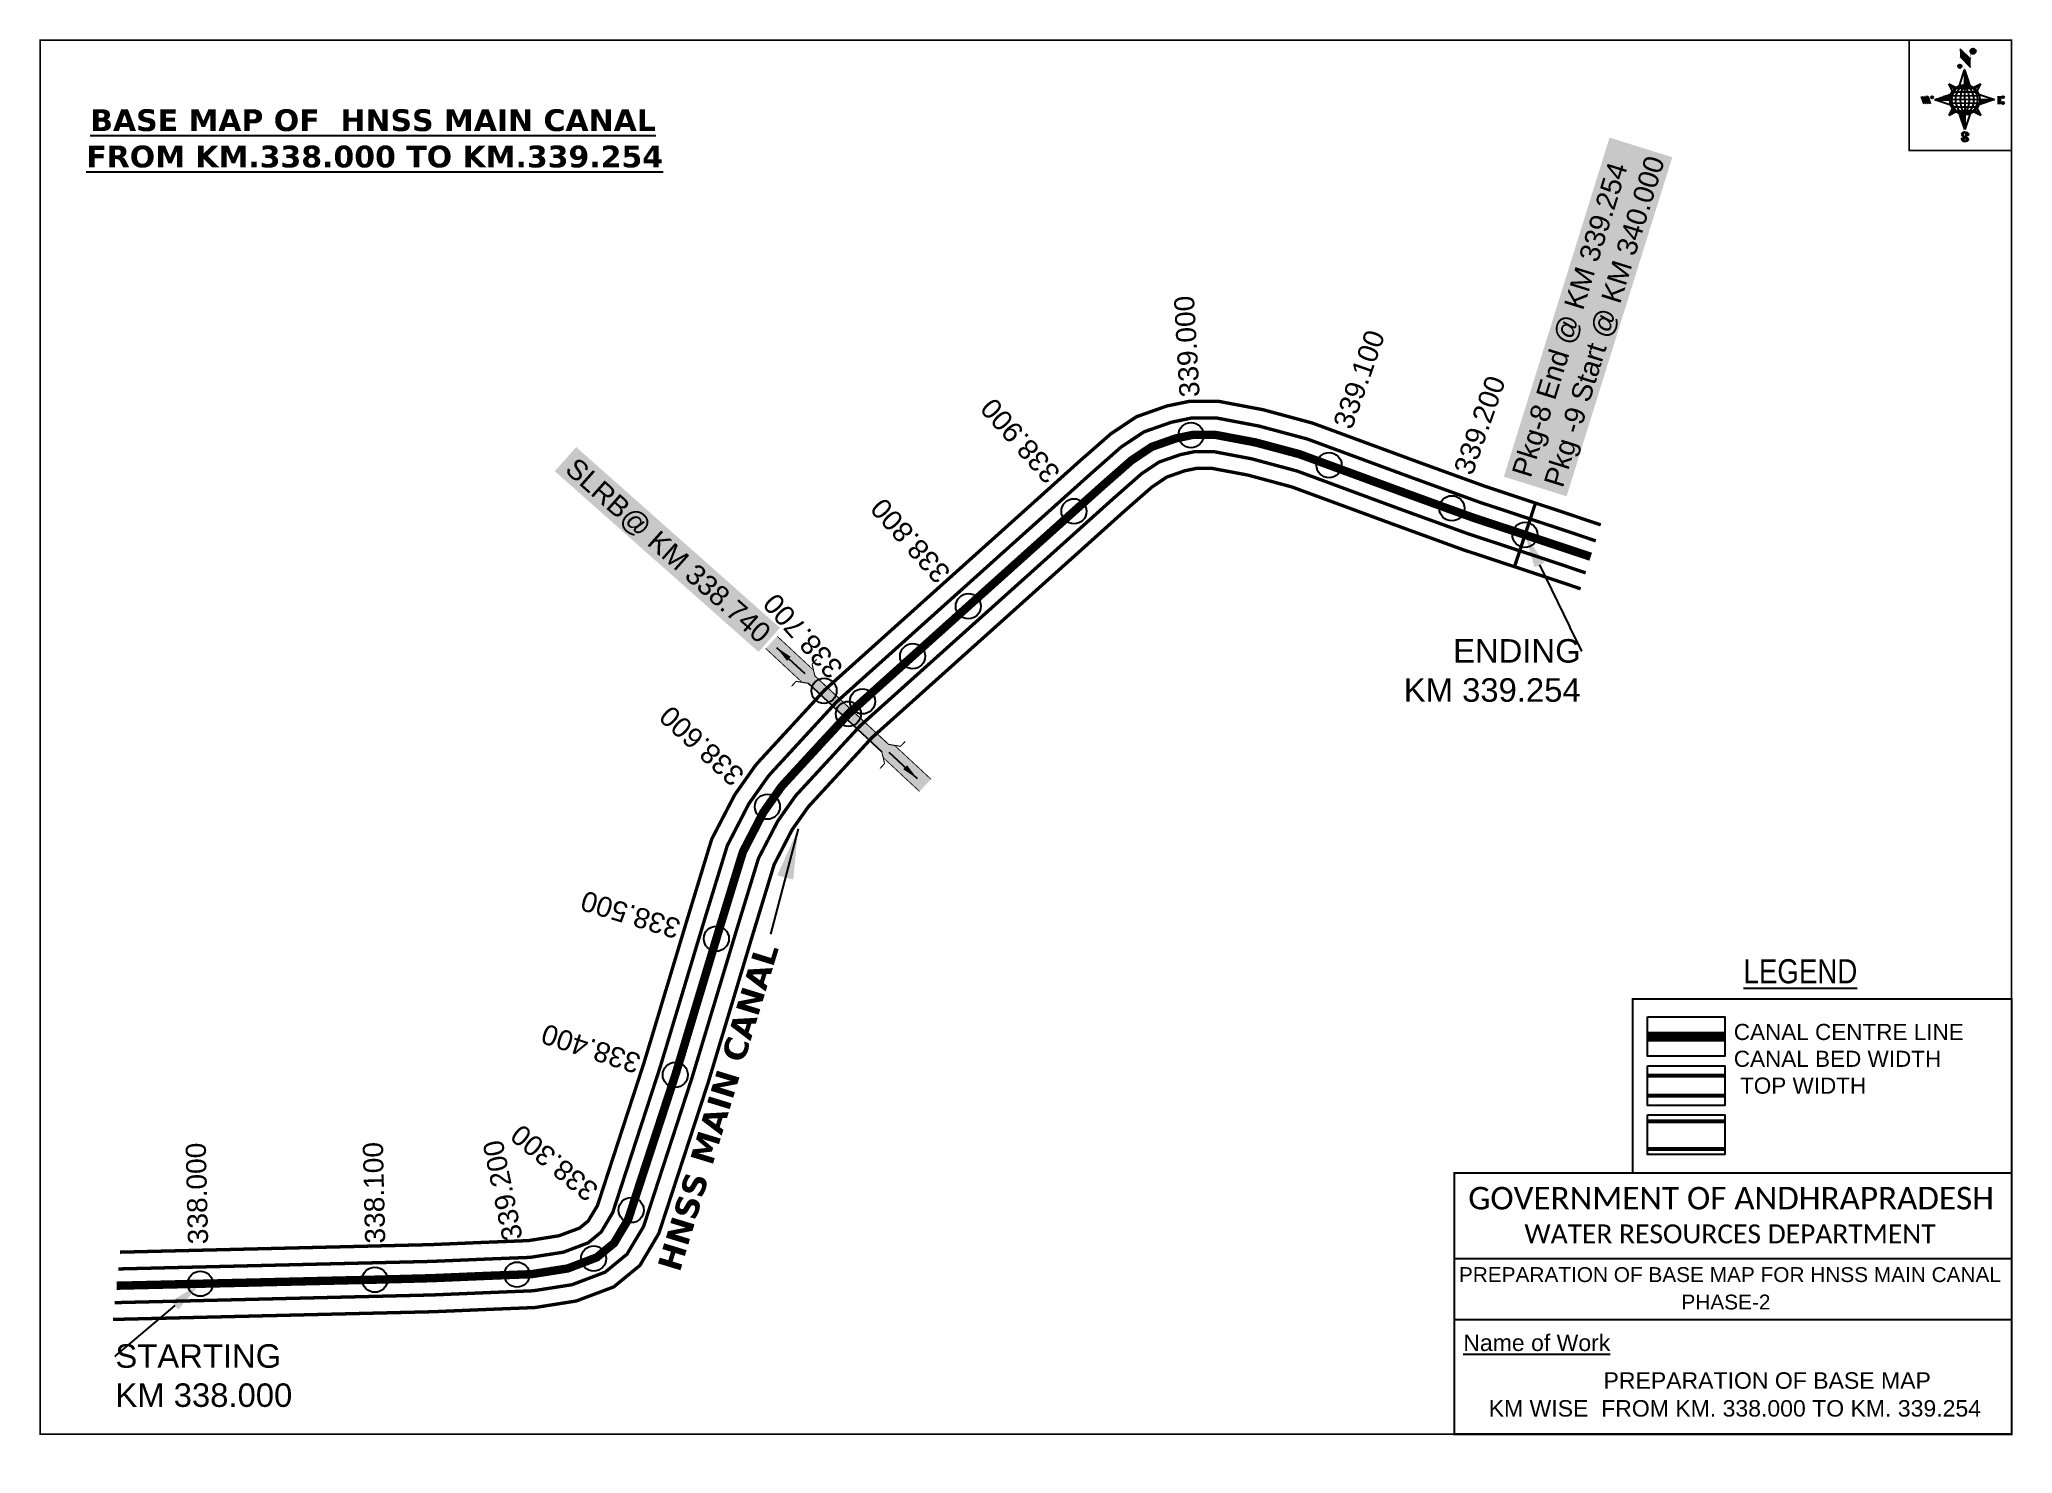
# Model space of a CAD drawing. Header units: inches. Extents: x 800569 to 801746, y 1567664 to 1568507.
import ezdxf
from ezdxf import colors
from ezdxf.entities.mleader import LeaderData, LeaderLine
from ezdxf.enums import TextEntityAlignment as Align
from ezdxf.math import Vec2, Vec3

# ---------------------------------------------------------------- set-up
doc = ezdxf.new("R2010")
doc.units = ezdxf.units.IN
doc.header["$LTSCALE"] = 15
doc.header["$MEASUREMENT"] = 0
doc.header["$PDMODE"] = 32
doc.header["$PDSIZE"] = 15
doc.linetypes.add('ACAD_ISO02W100', pattern=[15, 12, -3])
doc.linetypes.add('HIDDEN2', pattern=[0.1875, 0.125, -0.0625])
for name, color, linetype in [('AQUADUCT', 1, 'Continuous'), ('bord', 1, 'Continuous'), ('CANAL1', 7, 'Continuous'), ('CSMark', 72, 'Continuous'), ('DCBMS', 232, 'Continuous'), ('PAGE', 7, 'Continuous'), ('STRUCTURE', 5, 'Continuous'), ('TEXT', 6, 'Continuous')]:
    doc.layers.add(name, color=color, linetype=linetype)
doc.styles.add('ARIALN', font='ARIALN.TTF')
doc.styles.get("Standard").update_dxf_attribs({"font": 'arial.ttf'})
doc.dimstyles.get("Standard").update_dxf_attribs({"dimtxt": 20, "dimasz": 0.18, "dimexe": 0.18, "dimexo": 0.0625, "dimgap": 0.09, "dimtad": 0, "dimtih": 1, "dimtoh": 1, "dimdec": 4, "dimzin": 0, "dimdsep": 46, "dimtxsty": 'Standard', "dimcen": 0.09, "dimadec": 0, "dimazin": 0, "dimtfac": 1, "dimtdec": 4, "dimtofl": 0, "dimtmove": 0, "dimatfit": 3, "dimfxl": 1, "dimtolj": 1, "dimtzin": 0, "dimarcsym": 0})
pattern_1 = [(267.297113149, (-8720374.938, 50637915.138), (10.5367255337, -0.497431438), [])]
pattern_2 = [(357.297113149, (-8720374.938, 50637915.138), (0.497431438, 10.5367255337), [])]

# ---------------------------------------------------------------- blocks, each defined once
blk = doc.blocks.new('*X26')
at = {"color": 0, "linetype": 'Continuous'}
for p, q in [((6321.6, 240.5), (6322.3, 241.2)), ((6321.6, 240.3), (6322.3, 241)), ((6321.6, 240.1), (6322.3, 240.8)), ((6321.6, 239.9), (6322.4, 240.7)), ((6321.6, 239.8), (6322.4, 240.6)), ((6321.6, 239.6), (6322.5, 240.5)), ((6321.6, 239.4), (6322.5, 240.3)), ((6321.6, 239.2), (6322.6, 240.2)), ((6321.7, 239.1), (6322.6, 240.1)), ((6321.8, 240.8), (6322.4, 241.4)), ((6321.8, 239), (6322.7, 240)), ((6321.8, 239), (6322.8, 239.9)), ((6321.9, 238.9), (6322.9, 239.8)), ((6322, 238.8), (6323, 239.7)), ((6322.1, 241.3), (6322.4, 241.6)), ((6322.1, 238.7), (6323.1, 239.6)), ((6322.2, 238.6), (6323.1, 239.6)), ((6322.3, 238.5), (6323.2, 239.5)), ((6322.4, 238.5), (6323.3, 239.4)), ((6322.5, 238.4), (6323.4, 239.3)), ((6322.7, 238.4), (6323.6, 239.3)), ((6322.8, 238.3), (6323.7, 239.2)), ((6322.9, 238.3), (6323.8, 239.1)), ((6323.1, 238.2), (6323.9, 239.1)), ((6323.2, 238.2), (6324, 239)), ((6323.3, 238.2), (6324.2, 239)), ((6323.5, 238.1), (6324.3, 238.9)), ((6323.7, 238.1), (6324.4, 238.9)), ((6323.8, 238.1), (6324.6, 238.8)), ((6324.1, 238.2), (6324.7, 238.8)), ((6324.3, 238.3), (6324.9, 238.8)), ((6324.6, 238.3), (6325.1, 238.8)), ((6324.8, 238.4), (6325.2, 238.8)), ((6325.1, 238.5), (6325.4, 238.8)), ((6325.4, 238.6), (6325.6, 238.8))]:
    blk.add_line(p, q, dxfattribs=at)
blk = doc.blocks.new('*X25')
at = {"color": 0, "linetype": 'Continuous'}
for p, q in [((6324.4, 240.3), (6324.5, 240.4)), ((6324.6, 240.3), (6324.8, 240.5)), ((6324.7, 240.2), (6325, 240.5)), ((6324.8, 240.2), (6325.2, 240.6)), ((6325, 240.1), (6325.5, 240.6)), ((6325.1, 240.1), (6325.6, 240.6)), ((6325.2, 240), (6325.8, 240.6)), ((6325.3, 240), (6326, 240.6)), ((6325.4, 239.9), (6326.1, 240.6)), ((6325.5, 239.8), (6326.2, 240.5)), ((6325.6, 239.8), (6326.3, 240.5)), ((6325.7, 239.7), (6326.5, 240.4)), ((6325.9, 239.6), (6326.6, 240.3)), ((6326, 239.5), (6326.7, 240.3)), ((6326, 239.4), (6326.8, 240.2)), ((6326.1, 239.3), (6327, 240.2)), ((6326.2, 239.3), (6327.1, 240.1)), ((6326.3, 239.2), (6327.1, 240)), ((6326.4, 239.1), (6327.2, 239.9)), ((6326.5, 239), (6327.3, 239.8)), ((6326.5, 238.9), (6327.4, 239.7)), ((6326.6, 238.8), (6327.5, 239.6)), ((6326.7, 238.7), (6327.5, 239.5)), ((6326.8, 238.6), (6327.6, 239.4)), ((6326.8, 238.5), (6327.7, 239.3)), ((6326.8, 236.5), (6327.4, 237)), ((6326.9, 238.3), (6327.8, 239.2)), ((6326.9, 238.2), (6327.9, 239.1)), ((6326.9, 236.8), (6327.6, 237.4)), ((6327, 238.1), (6327.8, 239)), ((6327, 237.9), (6327.8, 238.8)), ((6327, 237.8), (6327.8, 238.6)), ((6327, 237.6), (6327.8, 238.4)), ((6327, 237.4), (6327.8, 238.2)), ((6327, 237.3), (6327.8, 238)), ((6327, 237.1), (6327.8, 237.9))]:
    blk.add_line(p, q, dxfattribs=at)
blk = doc.blocks.new('H')
at = {"layer": 'bord', "extrusion": (0.000427885, 0.004792, 0.999988)}
h = blk.add_hatch(dxfattribs=at)
h.set_pattern_fill('LINE', color=8, scale=84.387686, angle=-2.7029, style=0)
h.set_pattern_definition(pattern_2)
h.paths.add_polyline_path([(-492, 786, -0.090992), (-448, 775), (-486, 912)])
h = blk.add_hatch(dxfattribs=at)
h.set_pattern_fill('LINE', color=8, scale=84.387686, angle=-92.7029, style=0)
h.set_pattern_definition(pattern_1)
h.paths.add_polyline_path([(-625, 665, -0.090992), (-615, 710), (-751, 671)])
h = blk.add_hatch(dxfattribs=at)
h.set_pattern_fill('LINE', color=8, scale=84.387686, angle=-2.7029, style=0)
h.set_pattern_definition(pattern_2)
h.paths.add_polyline_path([(-504, 533, -0.090992), (-549, 543), (-510, 406)])
h = blk.add_hatch(dxfattribs=at)
h.set_pattern_fill('LINE', color=8, scale=84.387686, angle=-92.7029, style=0)
h.set_pattern_definition(pattern_1)
h.paths.add_polyline_path([(-246, 647), (-372, 653, -0.090992), (-382, 609)])
for p, q in [((-519, 1020, -1217), (-435, 927, -1216)), ((-516, 1087, -1217), (-432, 994, -1217)), ((-538, 774, -1216), (-487, 906, -1216)), ((-487, 906, -1216), (-493, 780, -1216)), ((-487, 906, -1216), (-448, 769, -1216)), ((-865, 701, -1215), (-847, 638, -1215)), ((-847, 700, -1215), (-829, 637, -1215)), ((-829, 699, -1215), (-811, 636, -1215)), ((-829, 699, -1215), (-811, 698, -1215)), ((-811, 698, -1215), (-794, 635, -1215)), ((-752, 665, -1215), (-615, 704, -1215)), ((-627, 794, -1216), (-567, 760, -1216)), ((-627, 794, -1216), (-584, 747, -1215)), ((-599, 731, -1215), (-627, 794, -1216)), ((-421, 753, -1216), (-359, 781, -1216)), ((-359, 781, -1216), (-405, 739, -1216)), ((-359, 781, -1216), (-392, 721, -1215)), ((-379, 693, -1215), (-246, 641, -1215)), ((-213, 669, -1215), (-217, 601, -1215)), ((-752, 665, -1215), (-625, 659, -1215)), ((-619, 614, -1215), (-752, 665, -1215)), ((-639, 526, -1214), (-606, 585, -1215)), ((-639, 526, -1214), (-593, 568, -1215)), ((-577, 553, -1215), (-639, 526, -1214)), ((-511, 400, -1214), (-549, 537, -1214)), ((-460, 533, -1215), (-511, 400, -1214)), ((-505, 527, -1214), (-511, 400, -1214)), ((-371, 513, -1214), (-431, 546, -1215)), ((-371, 513, -1214), (-414, 560, -1215)), ((-399, 576, -1215), (-371, 513, -1214)), ((-246, 641, -1215), (-383, 603, -1215)), ((-373, 647, -1215), (-246, 641, -1215)), ((-197, 600, -1215), (-194, 668, -1215))]:
    blk.add_line(p, q, dxfattribs=at)
at = {"layer": 'bord', "color": 8, "linetype": 'ByBlock', "extrusion": (0.000427885, 0.004792, 0.999988)}
for p, q in [((-375, 679, -1215), (-620, 691, -1215)), ((-386, 711, -1215), (-605, 722, -1215)), ((-411, 744, -1216), (-578, 752, -1216)), ((-493, 780, -1216), (-505, 527, -1214)), ((-373, 647, -1215), (-625, 659, -1215)), ((-378, 616, -1215), (-623, 628, -1215)), ((-392, 585, -1215), (-611, 595, -1215)), ((-420, 555, -1215), (-587, 562, -1215))]:
    blk.add_line(p, q, dxfattribs=at)
at = {"layer": 'bord', "extrusion": (0.000427885, 0.004792, 0.999988), "elevation": -1212}
for points, const_width in [([(-522, 960), (-516, 1093)], 1.61), ([(-434, 933), (-428, 1066)], 1.61), ([(-870, 707), (-846, 706)], 0.642), ([(-829, 643), (-821, 678)], 0.642), ([(-793, 641), (-782, 694)], 0.642), ([(-223, 676), (-174, 673)], 0.706), ([(-829, 643), (-855, 644)], 0.642), ([(-811, 642), (-784, 641)], 0.642), ([(-177, 605), (-226, 607)], 0.706), ([(-195, 645), (-185, 644)], 0.706)]:
    blk.add_lwpolyline(points, dxfattribs=dict(at, const_width=const_width))
for points, const_width in [([(-414, 1073, 1), (-398, 1058, 1)], 22.3), ([(-530, 950, 1), (-520, 939, 1)], 14.8), ([(-776, 697, 1), (-769, 690, 1)], 8.9), ([(-180, 618, 1), (-173, 611, 1)], 9.79), ([(-178, 667, 1), (-171, 660, 1)], 9.79), ([(-490, 362, 1), (-498, 369, 1)], 11.1), ([(-525, 322, 1), (-533, 329, 1)], 11.1)]:
    blk.add_lwpolyline(points, format="xyb", close=True, dxfattribs=dict(at, const_width=const_width))
for points in [[(-537, 317), (-531, 310), (-520, 307), (-505, 307), (-494, 310), (-486, 318), (-487, 326), (-491, 333), (-494, 336), (-503, 341), (-522, 347), (-530, 352), (-534, 355), (-537, 363), (-537, 373), (-530, 381), (-520, 384), (-504, 384), (-493, 380), (-487, 373)], [(-522, 348), (-526, 354), (-528, 361), (-528, 371), (-526, 375), (-521, 381), (-515, 384)], [(-505, 307), (-499, 312), (-497, 319), (-497, 327), (-501, 335), (-509, 343)]]:
    blk.add_lwpolyline(points, dxfattribs=at)
at = {"layer": 'bord', "extrusion": (0.000427885, 0.004792, 0.999988)}
for centre, radius in [((-406, 1065, -1212), 22.3), ((-525, 944, -1212), 14.8), ((-773, 694, -1212), 8.9), ((-498, 659, -1212), 127), ((-177, 615, -1212), 9.79), ((-174, 663, -1212), 9.79), ((-494, 365, -1212), 11.1), ((-529, 325, -1212), 11.1)]:
    blk.add_circle(centre, radius, dxfattribs=at)
at = {"layer": 'bord', "color": 8, "linetype": 'ByBlock', "extrusion": (0.000427885, 0.004792, 0.999988)}
for centre, radius, start, end in [((-482, 658, -1212), 128, 94.9254, 259.6691), ((-437, 656, -1212), 141, 113.2864, 241.308), ((-316, 651, -1212), 222, 142.5892, 212.0053), ((-560, 662, -1212), 141, 293.2864, 61.308), ((-681, 668, -1212), 222, 322.5892, 32.0053), ((-515, 660, -1212), 128, 274.9254, 79.6691)]:
    blk.add_arc(centre, radius, start, end, dxfattribs=at)
at = {"layer": 'bord', "extrusion": (0.000427885, 0.004792, 0.999988)}
for points in [[(-516, 1093, -1212), (-431, 1000, -1212), (-519, 1026, -1212), (-434, 933, -1212)], [(-864, 707, -1212), (-846, 706, -1212), (-846, 644, -1212), (-829, 643, -1212)], [(-829, 705, -1212), (-811, 704, -1212), (-811, 642, -1212), (-793, 641, -1212)], [(-193, 674, -1212), (-197, 606, -1212), (-213, 675, -1212), (-216, 607, -1212)]]:
    blk.add_solid(points, dxfattribs=at)
at = {"layer": 'bord', "extrusion": (0.000427885, 0.004792, 0.999988), "xscale": 7.977342409717546, "yscale": 7.977342408231451, "zscale": 7.977342408476333, "rotation": 138.0840426661453}
for name, p in [('*X25', (38301, -31929, -1212)), ('*X26', (38314, -31951, -1212))]:
    blk.add_blockref(name, p, dxfattribs=at)
blk = doc.blocks.new('SLB')
at = {"layer": 'STRUCTURE'}
h = blk.add_hatch(dxfattribs=at)
h.set_pattern_fill('DOTS', color=6, scale=20, angle=320.3722, style=0)
h.set_pattern_definition([(320.372247934, (-159.4327, -72.9564), (1.2786241598, 0.5641323054), [0, -1.25])])
h.paths.add_polyline_path([(769699.5, 1706871.1), (769699.5, 1706861.1), (769729.1, 1706861.1), (769732.1, 1706863.1), (769792.1, 1706863.1), (769795.1, 1706861.1), (769824.7, 1706861.1), (769824.7, 1706871.1), (769795.1, 1706871.1), (769792.1, 1706869.1), (769732.1, 1706869.1), (769729.1, 1706871.1)])
at = {"layer": 'STRUCTURE', "color": 6, "linetype": 'ACAD_ISO02W100', "ltscale": 0.5, "const_width": 0.5}
for points in [[(769699.5, 1706871.1), (769729.1, 1706871.1)], [(769795.1, 1706871.1), (769824.7, 1706871.1)], [(769699.5, 1706861.1), (769729.1, 1706861.1)], [(769795.1, 1706861.1), (769824.7, 1706861.1)]]:
    blk.add_lwpolyline(points, dxfattribs=at)
at = {"layer": 'STRUCTURE', "color": 6, "const_width": 0.628}
for points in [[(769726.1, 1706877.1), (769726.1, 1706873.1), (769732.1, 1706869.1), (769792.1, 1706869.1), (769798.1, 1706873.1), (769798.1, 1706877.1)], [(769726.1, 1706855.1), (769726.1, 1706859.1), (769732.1, 1706863.1), (769792.1, 1706863.1), (769798.1, 1706859.1), (769798.1, 1706855.1)]]:
    blk.add_lwpolyline(points, dxfattribs=at)
at = {"layer": 'STRUCTURE', "color": 6}
blk.add_lwpolyline([(769732.1, 1706863.1), (769792.1, 1706863.1)], dxfattribs=at)
blk.add_lwpolyline([(769732.1, 1706863.1), (769792.1, 1706863.1)], dxfattribs=at)
at = {"layer": 'STRUCTURE', "color": 0}
blk.add_circle((769762.1, 1706866.1), 1.24, dxfattribs=at)
for points in [[(769703.8, 1706866), (769726.7, 1706866)], [(769818.6, 1706865.8), (769795.7, 1706865.8)]]:
    blk.add_leader(points, dimstyle='Standard', override={"dimasz": 10, "dimgap": 0.09, "dimtad": 0}, dxfattribs=at)

msp = doc.modelspace()

# ---------------------------------------------------------------- linework, layer by layer
at = {"layer": 'CANAL1', "color": 200, "const_width": 2}
for points in [[(800617.2, 1567784.3), (800802.5, 1567788.8), (800835.6, 1567790.2), (800860.8, 1567791.2), (800879, 1567794.1), (800891.3, 1567798.7), (800896.4, 1567802.9), (800901.9, 1567812.1), (800929.8, 1567897.7), (800955.8, 1567984), (800970, 1568030.5), (800983.7, 1568056.9), (800995.6, 1568073.8), (800997.2, 1568075.8)], [(800613.1, 1567744.2), (800803.9, 1567748.8), (800837.2, 1567750.2), (800864.7, 1567751.3), (800889.3, 1567755.2), (800911.6, 1567763.6), (800927.2, 1567776.4), (800938.5, 1567795.5), (800968, 1567885.7), (800994.1, 1567972.4), (801007.2, 1568015.3), (801017.9, 1568036.1), (801027.3, 1568049.4), (801028.2, 1568050.5)]]:
    msp.add_lwpolyline(points, dxfattribs=at)
at = {"layer": 'CANAL1', "color": 1, "linetype": 'HIDDEN2', "ltscale": 100, "const_width": 6, "elevation": -0.4}
msp.add_lwpolyline([(801574, 1567912.8), (801528, 1567912.8)], dxfattribs=at)
at = {"layer": 'CANAL1', "color": 5, "const_width": 2.4, "elevation": -0.4}
for points in [[(801574, 1567889.6), (801528, 1567889.6)], [(801574, 1567877.6), (801528, 1567877.6)]]:
    msp.add_lwpolyline(points, dxfattribs=at)
at = {"layer": 'CANAL1', "color": 200, "const_width": 2.4, "elevation": -0.4}
for points in [[(801574, 1567862.3), (801528, 1567862.3)], [(801574, 1567845.9), (801528, 1567845.9)]]:
    msp.add_lwpolyline(points, dxfattribs=at)
at = {"layer": 'CSMark', "color": 3}
for p in [(801255.8, 1568271.4), (801338.1, 1568253.5), (801186, 1568226), (801411.3, 1568227.8), (801123, 1568169.4), (801089.8, 1568139.6), (801059.9, 1568112.7), (801051.5, 1568105.2), (801003.2, 1568049.9), (800972.8, 1567971.2), (800948.3, 1567890), (800922, 1567809.4), (800899.6, 1567780.5), (800769.2, 1567767.9), (800853.9, 1567770.9), (800665.1, 1567765.5)]:
    msp.add_point(p, dxfattribs=at)
at = {"layer": 'CSMark'}
msp.add_point((801037, 1568119, 43), dxfattribs=at)
at = {"layer": 'PAGE', "const_width": 1}
msp.add_lwpolyline([(800569.7, 1567675.8), (801745, 1567675.8), (801745, 1568506.8), (800569.7, 1568506.8), (800569.7, 1567675.8)], dxfattribs=at)
at = {"layer": 'PAGE'}
for points, const_width in [([(801745, 1568506.8), (801683.9, 1568506.8), (801683.9, 1568441.1), (801745, 1568441.1)], 1), ([(801519.1, 1567935.3), (801745, 1567935.3), (801745, 1567831.5), (801519.1, 1567831.5)], 1.2), ([(801412.8, 1567831.5), (801745, 1567831.5), (801745, 1567675.8), (801412.8, 1567675.8)], 1.2)]:
    msp.add_lwpolyline(points, close=True, dxfattribs=dict(at, const_width=const_width))
at = {"layer": 'PAGE', "elevation": -0.4}
for points in [[(801528, 1567924.6), (801574, 1567924.6), (801574, 1567901.1), (801528, 1567901.1)], [(801528, 1567895.3), (801574, 1567895.3), (801574, 1567871.8), (801528, 1567871.8)], [(801528, 1567866.1), (801574, 1567866.1), (801574, 1567842.5), (801528, 1567842.5)]]:
    msp.add_lwpolyline(points, close=True, dxfattribs=at)
at = {"layer": 'PAGE'}
for points in [[(801412.8, 1567780.5), (801745, 1567780.5)], [(801412.8, 1567744.1), (801745, 1567744.1)]]:
    msp.add_lwpolyline(points, dxfattribs=at)

# ---------------------------------------------------------------- block references
at = {"layer": 'AQUADUCT', "color": 1, "xscale": 0.0703495379661093, "yscale": 0.07034953800030053, "zscale": 0.07034953795990817, "rotation": 3.078330607406165}
msp.add_blockref('H', (801754.6, 1568427.4, 85.4), dxfattribs=at)
at = {"layer": 'STRUCTURE', "color": 0, "rotation": 317.0990416208071}
msp.add_blockref('SLB', (-924743.8, 841774.6), dxfattribs=at)

# ---------------------------------------------------------------- texts
at = {"layer": 'CANAL1', "insert": (800937.2, 1567775), "char_height": 14, "width": 205.129, "attachment_point": 1, "rotation": 72.9962}
msp.add_mtext('\\pi0.96322;{\\fVerdana|b1|i0|c0|p34;HNSS MAIN CANAL}', dxfattribs=at)
at = {"layer": 'CSMark', "color": 1}
for s, rotation, p in [('339.000', 93.294, (801255, 1568294)), ('339.100', 70.6175, (801345.9, 1568276.1)), ('339.200', 70.6175, (801417.8, 1568248.8)), ('338.900', 131.7051, (801174.1, 1568245.4)), ('338.800', 131.9151, (801108.7, 1568185.9)), ('338.700', 131.9151, (801044.6, 1568129.1)), ('338.600', 137.3486, (800986.3, 1568065.6)), ('338.500', 163.0054, (800950.6, 1567976.6)), ('338.400', 161.9423, (800926.8, 1567896.2)), ('338.300', 140.6864, (800899.6, 1567818.3)), ('338.000', 91.3728, (800663.8, 1567789)), ('338.100', 91.3728, (800769.4, 1567789.4)), ('339.200', 101.6531, (800851.5, 1567791.4))]:
    msp.add_text(s, height=12, rotation=rotation, dxfattribs=at).set_placement(p, align=Align.MIDDLE_LEFT)
at = {"layer": 'PAGE', "extrusion": (0.000201441, 0.004807, 0.999988), "style": 'ARIALN'}
msp.add_text('%%ULEGEND', height=14.4, rotation=359.9999, dxfattribs=at).set_placement((801619.1, 1567932.9, 7698.3), align=Align.MIDDLE)
at = {"layer": 'PAGE', "extrusion": (0.000201441, 0.004807, 0.999988)}
for s, height, p in [('PREPARATION OF BASE MAP FOR HNSS MAIN CANAL', 8.878, (801415.5, 1567747.6, 7697.4)), ('%%UName of Work', 9.822, (801418.1, 1567706.5, 7696.1))]:
    msp.add_text(s, height=height, rotation=359.9999, dxfattribs=at).set_placement(p)
for s, height, p in [('PHASE-2', 8.88, (801574.7, 1567735.7, 7697.4)), ('PREPARATION OF BASE MAP', 9.822, (801599.3, 1567688.9, 7696.2)), ('KM WISE  FROM KM. 338.000 TO KM. 339.254', 9.822, (801580, 1567672.3, 7696.2))]:
    msp.add_text(s, height=height, rotation=359.9999, dxfattribs=at).set_placement(p, align=Align.MIDDLE_CENTER)
at = {"layer": 'PAGE', "extrusion": (0.000201441, 0.004807, 0.999988), "attachment_point": 1, "text_direction": (1, -1e-06, -0.000201)}
for s, insert, char_height, width in [('CANAL CENTRE LINE CANAL BED WIDTH {\\H2.3717x; }\\P TOP WIDTH{\\H1.9152x; }', (801579.4, 1567920.4, -0.4), 9.6, 168.926), ('\\pi3.5885;{\\fCalibri|b0|i0|c0|p34;\\H1.3333x;GOVERNMENT OF ANDHRAPRADESH\\P\\pi37.073;\\H0.83998x;WATER RESOURCES DEPARTMENT}', (801417.5, 1567823.2, -1.3), 10.059, 321.276)]:
    msp.add_mtext(s, dxfattribs=dict(at, insert=insert, char_height=char_height, width=width))
at = {"layer": 'STRUCTURE', "color": 5, "char_height": 12, "attachment_point": 1, "bg_fill": 1, "box_fill_scale": 1.3, "bg_fill_color": 7, "bg_fill_true_color": 16777215, "bg_fill_transparency": 4390977}
for s, insert, width, rotation in [('Pkg-8 End @ KM 339.254\\PPkg -9 Start @ KM 340.000', (801446.8, 1568249), 204.562, 72.6878), ('\\pi0.43653;SLRB@ KM 338.740', (800889.5, 1568259.2), 155.187, 318.4345)]:
    msp.add_mtext(s, dxfattribs=dict(at, insert=insert, width=width, rotation=rotation))
at = {"layer": 'TEXT', "color": 1, "insert": (800577.7, 1568465.7), "char_height": 13, "width": 379.826, "attachment_point": 1}
msp.add_mtext('\\pi21.755;{\\fVerdana|b1|i0|c0|p34;\\LBASE MAP OF  HNSS MAIN CANAL \\P\\pi19.429;FROM KM.338.000 TO KM.339.254}', dxfattribs=at)

# ---------------------------------------------------------------- leaders
at = {"layer": 'CANAL1'}
msp.add_leader([(801021.5, 1568036.7), (801005, 1567973.8)], dimstyle='Standard', override={"dimasz": 30, "dimgap": 0.09, "dimtad": 0}, dxfattribs=at)
at = {"layer": 'DCBMS', "color": 5}
ml = msp.add_multileader_mtext('Standard', dxfattribs=at)
ml.set_content('STARTING\\PKM 338.000', color=5)
ml.set_leader_properties()
ml.build(insert=Vec2(0, 0))
ml.multileader.update_dxf_attribs({"dogleg_length": 0.36, "arrow_head_size": 20})
ctx = ml.context
ctx.base_point, ctx.char_height, ctx.arrow_head_size, ctx.landing_gap_size, ctx.plane_origin = Vec3(800614.4, 1567722.3), 14, 20, 0.09, Vec3(800785.3, 1567795)
notes = []
notes.append((ctx, [(1, (1, 1, 0), (800614.1, 1567722.3), (1, 0), 0.36, [(0, [(800665.1, 1567765.5)], 0, [])])]))
ctx.mtext.insert, ctx.mtext.flow_direction = Vec3(800614.5, 1567729.4), 5
for ctx, leaders in notes:
    for number, flags, end, landing, length, lines in leaders:
        leader = LeaderData()
        leader.index, (leader.has_last_leader_line, leader.has_dogleg_vector, leader.attachment_direction) = number, flags
        leader.last_leader_point, leader.dogleg_vector, leader.dogleg_length = Vec3(end), Vec3(landing), length
        for number, points, colour, breaks in lines:
            line = LeaderLine()
            line.index, line.vertices, line.color, line.breaks = number, Vec3.list(points), colors.encode_raw_color(colour), breaks
            leader.lines.append(line)
        ctx.leaders.append(leader)

# ---------------------------------------------------------------- next in the draw order: leaders
ml = msp.add_multileader_mtext('Standard', dxfattribs=at)
ml.set_content('ENDING \\PKM 339.254', color=5)
ml.set_leader_properties()
ml.build(insert=Vec2(0, 0))
ml.multileader.update_dxf_attribs({"dogleg_length": 0.36, "arrow_head_size": 20})
ctx = ml.context
ctx.base_point, ctx.char_height, ctx.arrow_head_size, ctx.landing_gap_size, ctx.plane_origin = Vec3(801384.9, 1568142.7), 14, 20, 0.09, Vec3(801528.6, 1568355)
ctx.text_align_type = 2
notes = []
notes.append((ctx, [(0, (1, 1, 0), (801488.5, 1568142.7), (-1, 0), 0.36, [(0, [(801454.9, 1568212)], 0, [])])]))
ctx.mtext.insert, ctx.mtext.width, ctx.mtext.alignment, ctx.mtext.flow_direction = Vec3(801488.1, 1568149.8), 109.049, 3, 5
ctx.mtext.has_bg_fill, ctx.mtext.bg_color, ctx.mtext.bg_scale_factor, ctx.mtext.bg_transparency, ctx.mtext.use_window_bg_color = 1, -1027028792, 1.5, 0, 1
for ctx, leaders in notes:
    for number, flags, end, landing, length, lines in leaders:
        leader = LeaderData()
        leader.index, (leader.has_last_leader_line, leader.has_dogleg_vector, leader.attachment_direction) = number, flags
        leader.last_leader_point, leader.dogleg_vector, leader.dogleg_length = Vec3(end), Vec3(landing), length
        for number, points, colour, breaks in lines:
            line = LeaderLine()
            line.index, line.vertices, line.color, line.breaks = number, Vec3.list(points), colors.encode_raw_color(colour), breaks
            leader.lines.append(line)
        ctx.leaders.append(leader)

# ---------------------------------------------------------------- next in the draw order: linework, layer by layer
at = {"layer": 'CANAL1', "color": 200, "const_width": 2}
for points in [[(800997.2, 1568075.8), (801037.4, 1568119.5), (801139.6, 1568211.2), (801189.8, 1568256.3), (801208, 1568272.2), (801223.3, 1568282.4), (801241.4, 1568288.8), (801255, 1568291.6), (801272.1, 1568291.6), (801298.6, 1568286.6), (801328.2, 1568278.6), (801390.9, 1568255.5), (801430.8, 1568241), (801479.6, 1568224.8), (801500.1, 1568217.9)], [(801027.4, 1568049.6), (801065.5, 1568091), (801166.3, 1568181.4), (801216.4, 1568226.4), (801232.4, 1568240.4), (801241.3, 1568246.4), (801252.2, 1568250.2), (801259.1, 1568251.6), (801268.3, 1568251.6), (801289.7, 1568247.6), (801316, 1568240.5), (801377.1, 1568218), (801417.7, 1568203.2), (801467, 1568186.9), (801488.1, 1568179.8)]]:
    msp.add_lwpolyline(points, dxfattribs=at)
at = {"layer": 'CANAL1', "color": 5, "const_width": 2}
for points in [[(800616.2, 1567774.3), (800802.9, 1567778.8), (800836, 1567780.2), (800861.7, 1567781.2), (800881.6, 1567784.3), (800896.4, 1567789.9), (800904.1, 1567796.3), (800911, 1567807.9), (800939.3, 1567894.7), (800965.3, 1567981.1), (800979.3, 1568026.7), (800992.2, 1568051.7), (801003.5, 1568067.7), (801005, 1568069.5), (801044.4, 1568112.3), (801146.2, 1568203.7), (801196.5, 1568248.8), (801214.1, 1568264.3), (801227.8, 1568273.4), (801244.1, 1568279.1), (801256, 1568281.6), (801271.2, 1568281.6), (801296.4, 1568276.8), (801325.1, 1568269.1), (801387.4, 1568246.1), (801427.6, 1568231.5), (801476.5, 1568215.3), (801497.1, 1568208.4)], [(800614.1, 1567754.2), (800803.6, 1567758.8), (800836.8, 1567760.2), (800863.7, 1567761.3), (800886.7, 1567764.9), (800906.5, 1567772.4), (800919.5, 1567783.1), (800929.4, 1567799.6), (800958.4, 1567888.7), (800984.5, 1567975.3), (800997.9, 1568019.1), (801009.4, 1568041.3), (801019.4, 1568055.5), (801020.4, 1568056.8), (801058.5, 1568098.1), (801159.6, 1568188.8), (801209.8, 1568233.9), (801226.3, 1568248.4), (801236.8, 1568255.4), (801249.5, 1568259.8), (801258.1, 1568261.6), (801269.3, 1568261.6), (801291.9, 1568257.3), (801319.1, 1568250), (801380.5, 1568227.3), (801421, 1568212.6), (801470.1, 1568196.4), (801491.1, 1568189.3)]]:
    msp.add_lwpolyline(points, dxfattribs=at)
at = {"layer": 'CANAL1', "color": 1, "linetype": 'HIDDEN2', "ltscale": 8, "const_width": 5}
msp.add_lwpolyline([(800615.2, 1567764.3), (800769.2, 1567767.9), (800803.2, 1567768.8), (800836.4, 1567770.2), (800862.7, 1567771.2), (800884.2, 1567774.6), (800901.5, 1567781.2), (800911.8, 1567789.7), (800920.2, 1567803.8), (800948.9, 1567891.7), (800974.9, 1567978.2), (800988.6, 1568022.9), (801000.8, 1568046.5), (801011.4, 1568061.6), (801012.7, 1568063.1), (801037.9, 1568090.5), (801051.5, 1568105.2), (801152.9, 1568196.3), (801203.1, 1568241.3), (801220.2, 1568256.3), (801232.3, 1568264.4), (801246.8, 1568269.5), (801257, 1568271.6), (801270.2, 1568271.6), (801294.1, 1568267.1), (801320.3, 1568260.1), (801384, 1568236.7), (801410.7, 1568227), (801424.3, 1568222.1), (801454.9, 1568212), (801454.9, 1568212), (801494.1, 1568198.9)], dxfattribs=at)
at = {"layer": 'CANAL1', "color": 84, "const_width": 2}
msp.add_lwpolyline([(801461.2, 1568231), (801448.7, 1568193.1)], dxfattribs=at)
at = {"layer": 'CSMark', "color": 3}
msp.add_point((801454.9, 1568212), dxfattribs=at)

doc.saveas('drawing.dxf')
